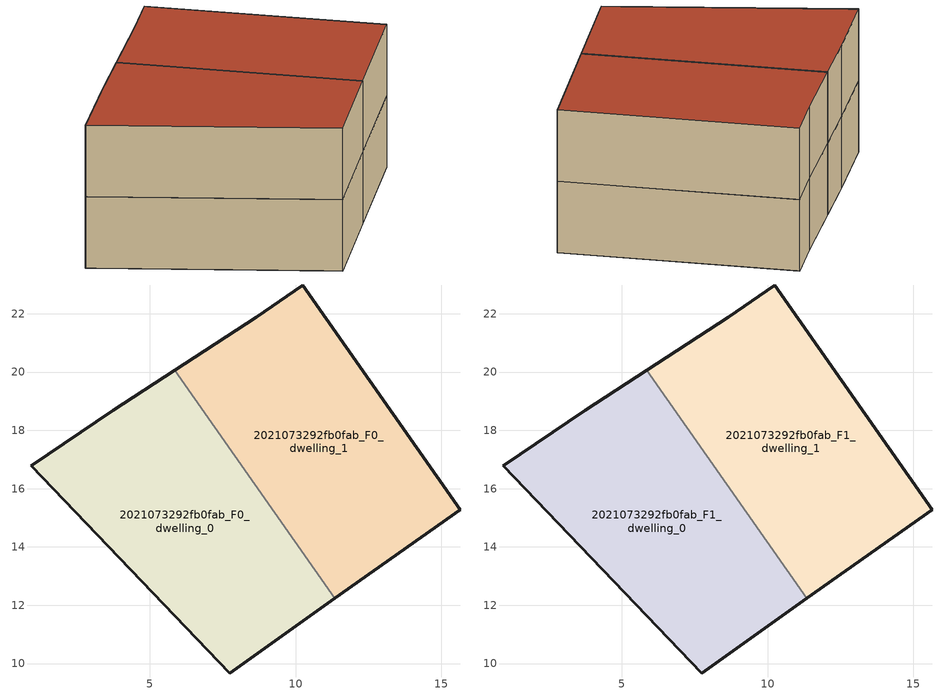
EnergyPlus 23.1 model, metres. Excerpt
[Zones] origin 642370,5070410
2021073292fb0fab_F0_dwelling_0
 floor ground (EU_floor_Construction): 11.35,12.23 5.86,20.07 3.74,18.68 0.93,16.78 7.74,9.68 z0
 wall outside (EU_wall_Construction): 11.35,12.23 7.74,9.68 0.93,16.78 3.74,18.68 5.86,20.07 z0:3
 wall to 2021073292fb0fab_F0_dwelling_1 (EU_wall_Construction): 5.86,20.07 11.35,12.23 z0:3
2021073292fb0fab_F0_dwelling_1
 floor ground (EU_floor_Construction): 15.64,15.28 10.24,22.99 8.64,21.88 5.86,20.07 11.35,12.23 z0
 wall outside (EU_wall_Construction): 5.86,20.07 8.64,21.88 10.24,22.99 15.64,15.28 11.35,12.23 z0:3
2021073292fb0fab_F1_dwelling_0
 floor to 2021073292fb0fab_F0_dwelling_0 (EU_floor_Construction): 11.35,12.23 5.86,20.07 3.74,18.68 0.93,16.78 7.74,9.68 z3
 wall outside (EU_wall_Construction): 11.35,12.23 7.74,9.68 0.93,16.78 3.74,18.68 5.86,20.07 z3:6
 wall to 2021073292fb0fab_F1_dwelling_1 (EU_wall_Construction): 5.86,20.07 11.35,12.23 z3:6
 roof outside (EU_roof_Construction): 5.86,20.07 11.35,12.23 7.74,9.68 0.93,16.78 3.74,18.68 z6
2021073292fb0fab_F1_dwelling_1
 floor to 2021073292fb0fab_F0_dwelling_1 (EU_floor_Construction): 15.64,15.28 10.24,22.99 8.64,21.88 5.86,20.07 11.35,12.23 z3
 wall outside (EU_wall_Construction): 5.86,20.07 8.64,21.88 10.24,22.99 15.64,15.28 11.35,12.23 z3:6
 roof outside (EU_roof_Construction): 10.24,22.99 15.64,15.28 11.35,12.23 5.86,20.07 8.64,21.88 z6
[Building]
EU S2 Campaign: North Axis=0; Terrain=City; Solar Distribution=FullExterior
[Site:Location]
Lyon-Bron: Latitude=45.75; Longitude=5; Time Zone=1; Elevation=198
[SizingPeriod:WeatherFileDays]
AnnualSizingPeriod: Begin Month=1; Begin Day of Month=1; End Month=12; End Day of Month=31; Day of Week for Start Day=Monday; Use Weather File Daylight Saving Period=No; Use Weather File Rain and Snow Indicators=No
[MATERIAL]
EU_InternalMass_Material: Roughness=MediumRough; Thickness=0.1; Conductivity=1; Density=1800; Specific Heat=900; Thermal Absorptance=0.9; Solar Absorptance=0.7; Visible Absorptance=0.7
[MATERIAL:NOMASS] Roughness=MediumRough; Thermal Absorptance=0.9; Solar Absorptance=0.7; Visible Absorptance=0.7
Name | Thermal Resistance
EU_wall_NoMass | 0.87146
EU_roof_NoMass | 0.842276
EU_floor_NoMass | 0.496999
[CONSTRUCTION]
EU_wall_Construction: EU_wall_NoMass
EU_roof_Construction: EU_roof_NoMass
EU_floor_Construction: EU_floor_NoMass
EU_InternalMass_Construction: EU_InternalMass_Material
[ZONE] Type=1; Multiplier=1; Ceiling Height=autocalculate; Floor Area=autocalculate; Part of Total Floor Area=Yes
Name | Volume
2021073292fb0fab_F0_dwelling_0; 2021073292fb0fab_F1_dwelling_0 | 149.681
2021073292fb0fab_F0_dwelling_1; 2021073292fb0fab_F1_dwelling_1 | 149.692
[INTERNALMASS] Construction=EU_InternalMass_Construction
Name | Zone or ZoneList | Surface Area
2021073292fb0fab_F0_dwelling_0_EU_InternalMass | 2021073292fb0fab_F0_dwelling_0 | 49.8937
2021073292fb0fab_F0_dwelling_1_EU_InternalMass | 2021073292fb0fab_F0_dwelling_1 | 49.8976
2021073292fb0fab_F1_dwelling_0_EU_InternalMass | 2021073292fb0fab_F1_dwelling_0 | 49.8937
2021073292fb0fab_F1_dwelling_1_EU_InternalMass | 2021073292fb0fab_F1_dwelling_1 | 49.8976
[OTHEREQUIPMENT] Fuel Type=Electricity; Design Level Calculation Method=Watts/Area; Power per Zone Floor Area=1; Fraction Latent=0; Fraction Radiant=0; Fraction Lost=0; Carbon Dioxide Generation Rate=0; EndUse Subcategory=EU_Step8_InternalGains
Name | Zone or ZoneList or Space or SpaceList | Schedule
EU_Step8_InternalGain_2021073292fb0fab_F0_dwelling_0_f000 | 2021073292fb0fab_F0_dwelling_0 | EU_Step8_GainSchedule_2021073292fb0fab_F0_dwelling_0_f000
EU_Step8_InternalGain_2021073292fb0fab_F0_dwelling_1_f000 | 2021073292fb0fab_F0_dwelling_1 | EU_Step8_GainSchedule_2021073292fb0fab_F0_dwelling_1_f000
EU_Step8_InternalGain_2021073292fb0fab_F1_dwelling_0_f000 | 2021073292fb0fab_F1_dwelling_0 | EU_Step8_GainSchedule_2021073292fb0fab_F1_dwelling_0_f000
EU_Step8_InternalGain_2021073292fb0fab_F1_dwelling_1_f000 | 2021073292fb0fab_F1_dwelling_1 | EU_Step8_GainSchedule_2021073292fb0fab_F1_dwelling_1_f000
[ZONEVENTILATION:DESIGNFLOWRATE] Schedule=EU_AlwaysOn; Design Flow Rate Calculation Method=AirChanges/Hour; Air Changes per Hour=0.425; Ventilation Type=Natural; Fan Pressure Rise=0; Fan Total Efficiency=1; Constant Term Coefficient=1; Temperature Term Coefficient=0; Velocity Term Coefficient=0; Velocity Squared Term Coefficient=0; Minimum Indoor Temperature=-100; Maximum Indoor Temperature=100; Delta Temperature=-100; Minimum Outdoor Temperature=-100; Maximum Outdoor Temperature=100; Maximum Wind Speed=40
Name | Zone or ZoneList or Space or SpaceList
EU_ConstantAir_2021073292fb0fab_F0_dwelling_0 | 2021073292fb0fab_F0_dwelling_0
EU_ConstantAir_2021073292fb0fab_F0_dwelling_1 | 2021073292fb0fab_F0_dwelling_1
EU_ConstantAir_2021073292fb0fab_F1_dwelling_0 | 2021073292fb0fab_F1_dwelling_0
EU_ConstantAir_2021073292fb0fab_F1_dwelling_1 | 2021073292fb0fab_F1_dwelling_1
[HVACTEMPLATE:THERMOSTAT] Constant Heating Setpoint=20; Constant Cooling Setpoint=50
EU_HeatOnly_2021073292fb0fab_F0_dwelling_0; EU_HeatOnly_2021073292fb0fab_F0_dwelling_1; EU_HeatOnly_2021073292fb0fab_F1_dwelling_0; EU_HeatOnly_2021073292fb0fab_F1_dwelling_1
[HVACTEMPLATE:ZONE:IDEALLOADSAIRSYSTEM] System Availability Schedule=EU_AlwaysOn; Maximum Heating Supply Air Temperature=50; Minimum Cooling Supply Air Temperature=13; Maximum Heating Supply Air Humidity Ratio=0.0156; Minimum Cooling Supply Air Humidity Ratio=0.0077; Heating Limit=NoLimit; Cooling Limit=NoLimit; Heating Availability Schedule=EU_AlwaysOn; Cooling Availability Schedule=EU_CoolingOff; Dehumidification Control Type=ConstantSensibleHeatRatio; Cooling Sensible Heat Ratio=0.7; Dehumidification Setpoint=60; Humidification Control Type=None; Humidification Setpoint=30; Outdoor Air Method=None; Outdoor Air Flow Rate per Person=0.00944; Outdoor Air Flow Rate per Zone Floor Area=0; Outdoor Air Flow Rate per Zone=0; Demand Controlled Ventilation Type=None; Outdoor Air Economizer Type=NoEconomizer; Heat Recovery Type=None; Sensible Heat Recovery Effectiveness=0.7; Latent Heat Recovery Effectiveness=0.65
Name | Template Thermostat
2021073292fb0fab_F0_dwelling_0 | EU_HeatOnly_2021073292fb0fab_F0_dwelling_0
2021073292fb0fab_F0_dwelling_1 | EU_HeatOnly_2021073292fb0fab_F0_dwelling_1
2021073292fb0fab_F1_dwelling_0 | EU_HeatOnly_2021073292fb0fab_F1_dwelling_0
2021073292fb0fab_F1_dwelling_1 | EU_HeatOnly_2021073292fb0fab_F1_dwelling_1
[SIZING:ZONE] Zone Cooling Design Supply Air Temperature Input Method=SupplyAirTemperature; Zone Cooling Design Supply Air Temperature=13; Zone Heating Design Supply Air Temperature Input Method=SupplyAirTemperature; Zone Heating Design Supply Air Temperature=50; Zone Cooling Design Supply Air Humidity Ratio=0.008; Zone Heating Design Supply Air Humidity Ratio=0.008; Cooling Design Air Flow Method=DesignDay; Cooling Design Air Flow Rate=0; Cooling Minimum Air Flow per Zone Floor Area=0.000762; Cooling Minimum Air Flow=0; Cooling Minimum Air Flow Fraction=0.2; Heating Design Air Flow Method=DesignDay; Heating Design Air Flow Rate=0; Heating Maximum Air Flow per Zone Floor Area=0.002032; Heating Maximum Air Flow=0.141576; Heating Maximum Air Flow Fraction=0.3; Account for Dedicated Outdoor Air System=No; Dedicated Outdoor Air System Control Strategy=NeutralSupplyAir; Dedicated Outdoor Air Low Setpoint Temperature for Design=autosize; Dedicated Outdoor Air High Setpoint Temperature for Design=autosize; Zone Load Sizing Method=Sensible Load Only No Latent Load; Zone Latent Cooling Design Supply Air Humidity Ratio Input Method=HumidityRatioDifference; Zone Cooling Design Supply Air Humidity Ratio Difference=0.005; Zone Latent Heating Design Supply Air Humidity Ratio Input Method=HumidityRatioDifference; Zone Humidification Design Supply Air Humidity Ratio Difference=0.005
2021073292fb0fab_F0_dwelling_0; 2021073292fb0fab_F0_dwelling_1; 2021073292fb0fab_F1_dwelling_0; 2021073292fb0fab_F1_dwelling_1
[SCHEDULE:CONSTANT]
Name | Hourly Value
EU_AlwaysOn | 1
EU_CoolingOff | 0
[SCHEDULE:FILE] Column Number=1; Rows to Skip at Top=0; Number of Hours of Data=8760; Column Separator=Comma; Interpolate to Timestep=No; Minutes per Item=60; Adjust Schedule for Daylight Savings=Yes
Name | File
EU_Step8_GainSchedule_2021073292fb0fab_F0_dwelling_0_f000 | ../../schedules/2021073292fb0fab/2021073292fb0fab_F0_dwelling_0_f000_gain.csv
EU_Step8_GainSchedule_2021073292fb0fab_F0_dwelling_1_f000 | ../../schedules/2021073292fb0fab/2021073292fb0fab_F0_dwelling_1_f000_gain.csv
EU_Step8_GainSchedule_2021073292fb0fab_F1_dwelling_0_f000 | ../../schedules/2021073292fb0fab/2021073292fb0fab_F1_dwelling_0_f000_gain.csv
EU_Step8_GainSchedule_2021073292fb0fab_F1_dwelling_1_f000 | ../../schedules/2021073292fb0fab/2021073292fb0fab_F1_dwelling_1_f000_gain.csv
